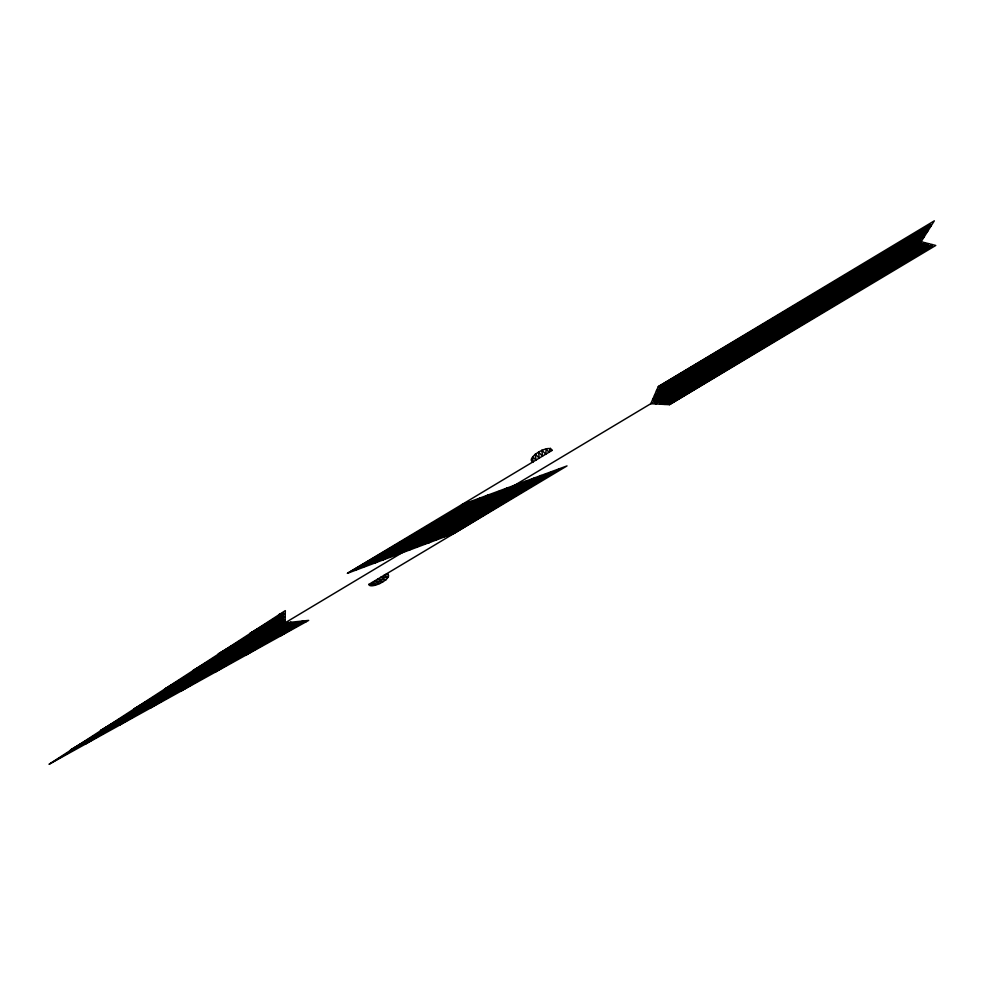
<?xml version="1.0" encoding="UTF-8"?>
<svg xmlns="http://www.w3.org/2000/svg" width="985" height="985" viewBox="0 0 985 985"><rect width="100%" height="100%" fill="white"/><g stroke="black" fill="none" stroke-linecap="round" stroke-linejoin="round"><path stroke-width="1.48" d="M285.071 622.852L285.318 610.614L49.25 764.163L308.674 620.39L285.071 622.852L70.366 750.053L283.582 622.261L100.433 730.574L285.133 619.836L133.788 709.101L283.631 619.233L164.581 689.143L285.194 616.795L192.752 670.748L283.692 616.179L218.202 653.966L285.256 613.717L250.03 633.343L283.742 613.101L279.149 614.32L285.071 622.852L85.695 743.774L286.549 623.443L119.37 725.046L291.043 622.225L150.225 708.006L292.496 622.815L181.166 690.916L296.965 621.609L215.124 672.041L298.406 622.2L246.225 654.865L302.838 620.993L280.393 635.867L304.267 621.584L305.682 622.175M532.7 462.039L532.983 457.089L535.963 460.081L535.274 454.11L539.226 458.123L538.561 452.127L542.501 456.166L541.861 450.145L545.764 454.196L546.133 449.185L549.039 452.238L550.393 448.237M658.288 386.613L650.802 403.702L669.418 404.687L935.75 245.462L921.123 241.719L653.375 400.612L921 240.205L652.649 399.491L924.373 236.585L655.234 396.376L924.25 235.046L654.508 395.244L927.648 231.389L657.118 392.104L927.55 229.825L656.392 390.946L930.973 226.144L659.014 387.782L930.874 224.568L658.288 386.613L934.322 220.837L921.123 241.719L654.803 402.84L921.234 243.233L655.517 403.948L924.817 242.667L659.494 403.099L924.94 244.169L660.196 404.195L928.498 243.603L664.136 403.345L928.596 245.105L664.826 404.441L932.142 244.539L668.753 403.604L932.229 246.028L669.418 404.687M347.459 573.295L469.094 501.808L355.092 570.253L473.428 500.774L362.702 567.237L480.939 497.819L370.286 564.22L488.425 494.876L374.731 563.075L492.685 493.854L382.266 560.083L500.134 490.936L389.789 557.091L507.558 488.018L397.287 554.112L514.958 485.1L409.107 550.036L519.144 484.103L416.532 547.069L526.507 481.209L423.944 544.126L533.833 478.328L428.229 543.043L541.147 475.447L435.604 540.1L545.271 474.487L442.942 537.182L552.536 471.618L450.268 534.264L559.788 468.762L454.479 533.205L347.459 573.295L552.302 450.268M49.25 764.163L921.123 241.719M388.312 574.206L384.027 575.338L387.782 577.395L380.986 577.148L386.009 579.869L377.944 578.971L382.993 581.679L374.916 580.781L379.988 583.477L371.887 582.591L375.716 584.61L368.846 584.4L567.015 465.917L461.546 504.776M386.145 574.218A10.847 3.608 -26.3 0 1 382.328 582.147A10.847 3.608 -26.3 0 1 368.846 584.4M533.377 461.719A11.5 4.075 -29 0 1 538.401 452.226A11.5 4.075 -29 0 1 551.748 450.514"/></g></svg>
